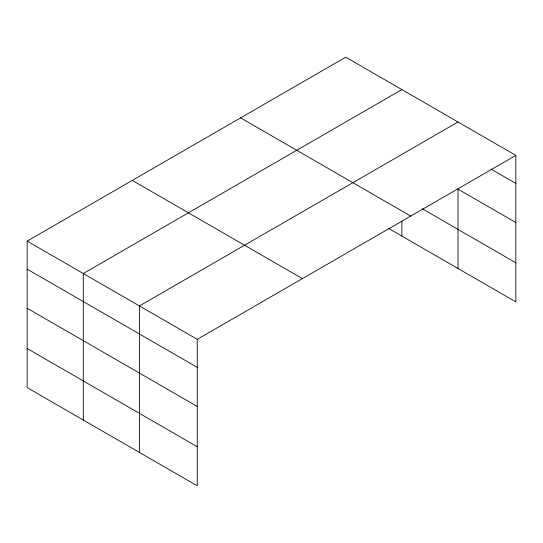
<?xml version="1.0" encoding="UTF-8"?>
<svg xmlns="http://www.w3.org/2000/svg" width="543" height="543" viewBox="0 0 543 543"><rect width="100%" height="100%" fill="white"/><g stroke="black" fill="none" stroke-linecap="round" stroke-linejoin="round"><path stroke-width="0.81" d="M515.85 155.393L345.742 57.178L27.15 241.119L27.15 387.607L197.258 485.822L197.258 339.327L515.85 155.393L515.85 301.881L388.754 228.508M401.874 89.588L83.283 273.523L83.283 420.017M458.014 121.999L139.422 305.933L139.422 452.428M490.96 169.063L515.85 183.432M515.85 222.521L458.014 189.127L458.014 268.493M422.291 208.777L515.85 262.792M240.603 117.879L410.712 216.087M132.288 180.419L302.397 278.627M27.15 241.119L197.258 339.327M27.15 269.158L197.258 367.367M27.15 308.248L197.258 406.456M27.15 348.518L197.258 446.733M401.874 221.11L401.874 236.083"/></g></svg>
